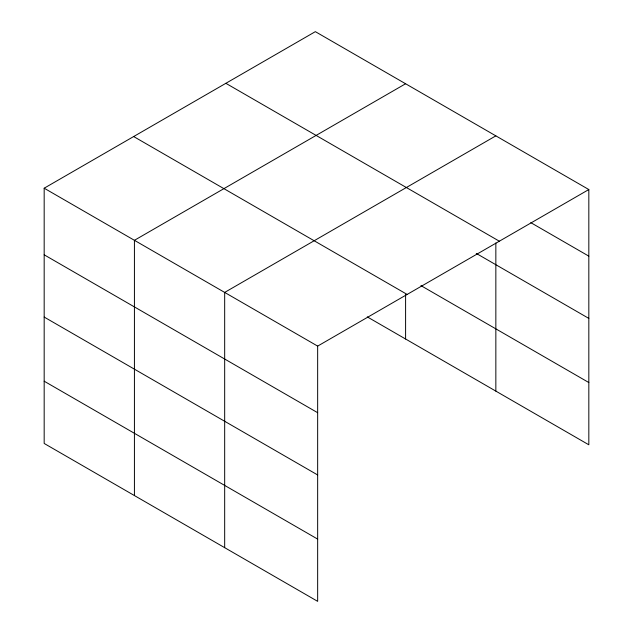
<?xml version="1.0" encoding="UTF-8"?>
<svg xmlns="http://www.w3.org/2000/svg" width="633" height="633" viewBox="0 0 633 633"><rect width="100%" height="100%" fill="white"/><g stroke="black" fill="none" stroke-linecap="round" stroke-linejoin="round"><path stroke-width="0.95" d="M317.655 474.956L317.655 346.101L44.175 188.207L44.175 443.456L317.655 601.35L317.655 474.956L44.175 317.062M495.845 242.977L495.845 391.107M367.282 316.888L588.825 444.793L588.825 189.544L315.345 31.65L44.175 188.207M405.595 83.754L134.425 240.311L134.425 495.56M495.845 135.858L224.675 292.414L224.675 547.664M317.655 346.101L588.825 189.544M530.818 222.65L588.825 256.143M225.862 83.311L499.342 241.205M476.261 253.406L588.825 318.399M420.921 285.602L588.825 382.538M133.658 136.546L407.138 294.432M44.175 254.806L317.655 412.7M44.175 381.201L317.655 539.094M405.595 294.535L405.595 339.003"/></g></svg>
